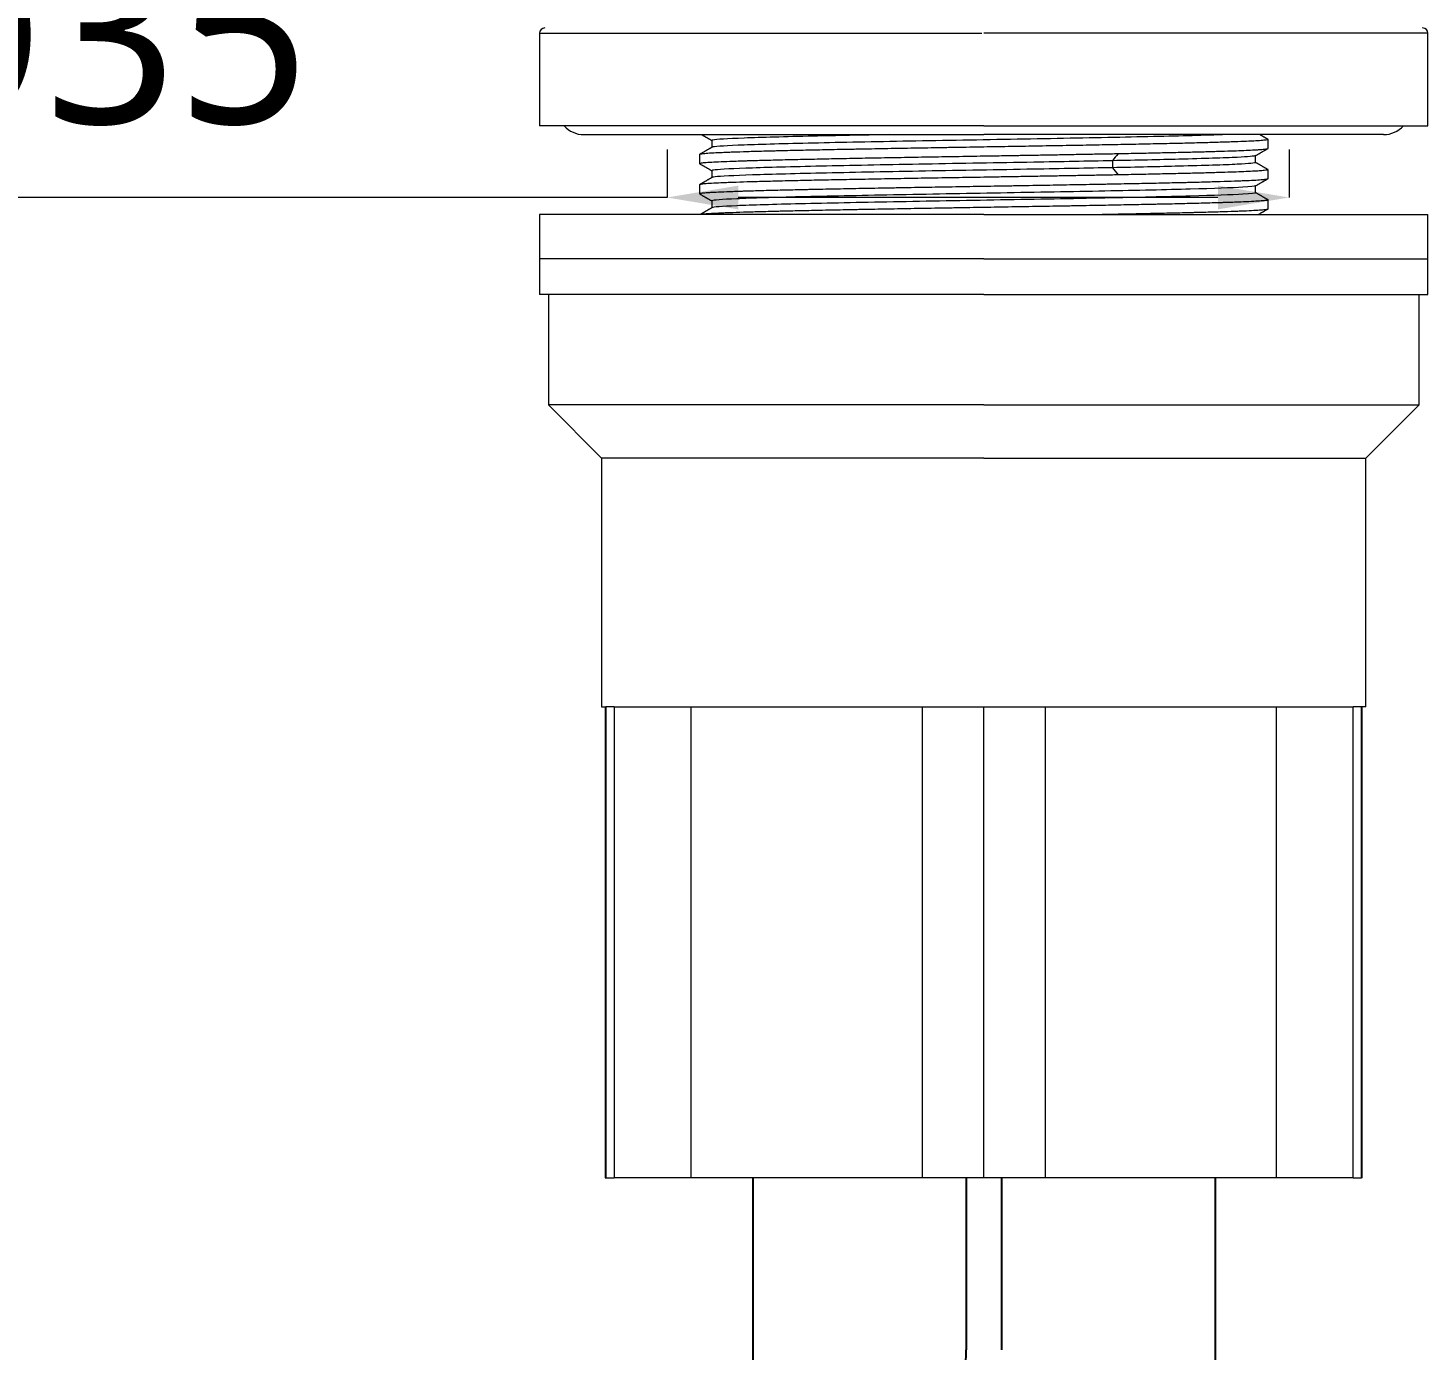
# Model space of a CAD drawing. Extents: x 2472 to 3262, y 0 to 579.
# Drawn here: x 2610.2 to 2689, y 187.7 to 262.1 of the extents above; entities that cross this region are included whole.
import ezdxf

# ---------------------------------------------------------------- set-up
doc = ezdxf.new("R2010")
doc.units = 0
doc.header["$LTSCALE"] = 10
doc.header["$MEASUREMENT"] = 0
doc.header["$PDMODE"] = 3
doc.header["$PDSIZE"] = -10
doc.layers.get('0').update_dxf_attribs({"linetype": 'CONTINUOUS'})
doc.layers.get('DEFPOINTS').update_dxf_attribs({"linetype": 'CONTINUOUS'})
doc.layers.add('1', color=7, linetype='CONTINUOUS')
doc.layers.add('DEF_LAYER_ASSEM_MEMBER', color=7, linetype='CONTINUOUS')
doc.styles.add('Daelim Dimension', font='NanumGothic.ttf')
doc.dimstyles.new('DEFAULT', dxfattribs={"dimscale": 2, "dimtxt": 2, "dimasz": 2, "dimexe": 0, "dimexo": 2, "dimgap": 1, "dimtad": 1, "dimdec": 0, "dimzin": 9, "dimdsep": 46, "dimtxsty": 'Daelim Dimension', "dimcen": 0.5, "dimclrd": 5, "dimclre": 5, "dimclrt": 256, "dimadec": 1, "dimazin": 0, "dimtfac": 1, "dimtdec": 0, "dimtix": 1, "dimtmove": 0, "dimatfit": 3, "dimfxl": 1, "dimtolj": 1, "dimtzin": 1, "dimlwd": 9, "dimlwe": 9, "dimarcsym": 0})

# ---------------------------------------------------------------- blocks, each defined once
blk = doc.blocks.new('*D6')
at = {"color": 5, "lineweight": 9, "ltscale": 0.5, "transparency": 16777216}
for p, q in [((2646.166, 255.286), (2646.166, 252.582)), ((2681.166, 255.274), (2681.166, 252.582)), ((2646.166, 252.582), (2543.61, 252.582)), ((2677.166, 252.582), (2650.166, 252.582))]:
    blk.add_line(p, q, dxfattribs=at)
at = {"color": 5, "ltscale": 0.5, "transparency": 16777216}
for points in [[(2650.166, 253.249), (2650.166, 251.915), (2646.166, 252.582)], [(2677.166, 253.249), (2677.166, 251.915), (2681.166, 252.582)]]:
    blk.add_solid(points, dxfattribs=at)
at = {"layer": 'DEFPOINTS', "color": 0, "ltscale": 0.5, "transparency": 16777216}
for p in [(2681.166, 252.582), (2646.166, 251.286), (2681.166, 251.274)]:
    blk.add_point(p, dxfattribs=at)
at = {"color": 7, "ltscale": 0.5, "transparency": 16777216, "insert": (2586.72, 261.206), "char_height": 10, "attachment_point": 5, "style": 'Daelim Dimension'}
blk.add_mtext('\\A1;설치구멍 %%C35', dxfattribs=at)

msp = doc.modelspace()

# ---------------------------------------------------------------- linework, layer by layer
at = {"layer": '1', "color": 7, "linetype": 'Continuous', "lineweight": 18}
for p, q in [((2638.983, 261.821), (2638.983, 256.621)), ((2688.983, 256.621), (2688.983, 261.821)), ((2663.983, 256.621), (2638.983, 256.621)), ((2641.483, 256.121), (2663.983, 256.121)), ((2663.983, 256.621), (2688.983, 256.621)), ((2686.483, 256.121), (2663.983, 256.121)), ((2679.983, 255.346), (2679.983, 255.846)), ((2647.983, 254.996), (2647.983, 254.496)), ((2671.221, 254.65), (2671.221, 254.258)), ((2679.983, 253.646), (2679.983, 254.146)), ((2647.983, 253.296), (2647.983, 252.796)), ((2679.983, 251.946), (2679.983, 252.446)), ((2638.983, 251.621), (2638.983, 249.121)), ((2663.983, 251.621), (2638.983, 251.621)), ((2663.983, 251.621), (2688.983, 251.621)), ((2688.983, 249.121), (2688.983, 251.621)), ((2638.983, 249.121), (2638.983, 247.121)), ((2663.983, 249.121), (2638.983, 249.121)), ((2663.983, 249.121), (2638.983, 249.121)), ((2663.983, 249.121), (2688.983, 249.121)), ((2663.983, 249.121), (2688.983, 249.121)), ((2688.983, 247.121), (2688.983, 249.121)), ((2663.983, 247.121), (2638.983, 247.121)), ((2639.483, 247.121), (2639.483, 240.921)), ((2663.983, 247.121), (2688.983, 247.121)), ((2688.483, 240.921), (2688.483, 247.121)), ((2639.483, 240.921), (2642.483, 237.921)), ((2663.983, 240.921), (2639.483, 240.921)), ((2663.983, 240.921), (2688.483, 240.921)), ((2685.483, 237.921), (2688.483, 240.921)), ((2642.483, 237.921), (2642.483, 223.921)), ((2663.983, 237.921), (2642.483, 237.921)), ((2663.983, 237.921), (2685.483, 237.921)), ((2685.483, 223.921), (2685.483, 237.921)), ((2642.483, 223.921), (2642.724, 223.921)), ((2642.683, 223.921), (2642.683, 197.421)), ((2642.724, 223.921), (2642.724, 197.421)), ((2643.192, 223.921), (2642.724, 223.921)), ((2643.192, 223.921), (2643.205, 223.921)), ((2643.205, 223.921), (2647.32, 223.921)), ((2647.32, 223.921), (2660.548, 223.921)), ((2647.52, 197.421), (2647.52, 223.921)), ((2660.51, 223.921), (2660.51, 197.421)), ((2660.548, 223.921), (2663.97, 223.921)), ((2663.97, 223.921), (2663.996, 223.921)), ((2663.996, 223.921), (2667.418, 223.921)), ((2667.418, 223.921), (2680.646, 223.921)), ((2667.456, 197.421), (2667.456, 223.921)), ((2680.446, 223.921), (2680.446, 197.421)), ((2680.646, 223.921), (2684.761, 223.921)), ((2684.761, 223.921), (2684.774, 223.921)), ((2685.242, 223.921), (2684.774, 223.921)), ((2685.242, 197.421), (2685.242, 223.921)), ((2685.483, 223.921), (2685.242, 223.921)), ((2685.283, 197.421), (2685.283, 223.921)), ((2642.683, 197.421), (2642.724, 197.421)), ((2642.724, 197.421), (2643.192, 197.421)), ((2643.205, 197.421), (2643.192, 197.421)), ((2647.52, 197.421), (2643.205, 197.421)), ((2663.97, 197.421), (2647.52, 197.421)), ((2680.446, 197.421), (2663.996, 197.421)), ((2684.761, 197.421), (2680.446, 197.421)), ((2684.774, 197.421), (2684.761, 197.421)), ((2684.774, 197.421), (2685.242, 197.421)), ((2685.283, 197.421), (2685.242, 197.421))]:
    msp.add_line(p, q, dxfattribs=at)
at = {"layer": '1', "color": 7, "linetype": 'Continuous', "lineweight": 13}
for p, q in [((2638.983, 261.821), (2663.874, 261.821)), ((2688.983, 261.821), (2663.983, 261.821)), ((2643.192, 223.921), (2643.192, 197.421)), ((2643.205, 197.421), (2643.205, 223.921)), ((2663.97, 223.921), (2663.97, 197.421)), ((2663.996, 197.421), (2663.996, 223.921)), ((2684.761, 223.921), (2684.761, 197.421)), ((2684.774, 197.421), (2684.774, 223.921))]:
    msp.add_line(p, q, dxfattribs=at)
at = {"layer": '1', "color": 7, "linetype": 'Continuous', "lineweight": 18}
for centre, radius, start, end in [((2639.283, 261.821), 0.3, 90, 180), ((2688.683, 261.821), 0.3, 0, 90), ((2641.483, 257.621), 1.5, 221.81062, 270), ((2686.483, 257.621), 1.5, 270, 318.18938)]:
    msp.add_arc(centre, radius, start, end, dxfattribs=at)
for points in [[(2648.107, 256.121), (2648.399, 255.952), (2648.691, 255.783)], [(2679.981, 255.851), (2679.747, 255.986), (2679.513, 256.121)], [(2648.691, 255.409), (2648.338, 255.205), (2647.985, 255.001)], [(2648.684, 255.792), (2648.684, 255.598), (2648.684, 255.404)], [(2679.275, 254.933), (2679.628, 255.137), (2679.981, 255.341)], [(2647.985, 254.492), (2648.338, 254.288), (2648.691, 254.084)], [(2679.981, 254.151), (2679.628, 254.355), (2679.275, 254.559)], [(2679.283, 254.55), (2679.283, 254.744), (2679.283, 254.938)], [(2648.691, 253.708), (2648.337, 253.504), (2647.984, 253.3)], [(2648.684, 254.092), (2648.684, 253.898), (2648.684, 253.704)], [(2679.276, 253.234), (2679.629, 253.438), (2679.982, 253.642)], [(2679.283, 252.85), (2679.283, 253.044), (2679.283, 253.238)], [(2647.984, 252.792), (2648.334, 252.59), (2648.683, 252.388)], [(2648.683, 252.392), (2648.683, 252.198), (2648.683, 252.004)], [(2679.983, 252.45), (2679.63, 252.654), (2679.276, 252.858)], [(2648.69, 252.008), (2648.354, 251.814), (2648.018, 251.62)], [(2679.427, 251.621), (2679.704, 251.781), (2679.981, 251.941)]]:
    msp.add_open_spline(points, degree=2, dxfattribs=at)
for points, knots in [([(2658.677, 256.121), (2657.13, 256.092), (2653.876, 256.027), (2650.139, 255.925), (2648.799, 255.845), (2648.684, 255.8), (2648.684, 255.792)], [0, 0, 0, 0, 0.265996, 0.595318, 0.92464, 1, 1, 1, 1]), ([(2677.574, 256.121), (2677.177, 256.106), (2675.624, 256.054), (2671.84, 255.967), (2665.914, 255.858), (2659.683, 255.75), (2654.131, 255.642), (2650.139, 255.533), (2648.847, 255.456), (2648.701, 255.414), (2648.692, 255.409)], [0, 0, 0, 0, 0.064513, 0.216649, 0.368785, 0.520921, 0.673057, 0.825193, 0.977329, 1, 1, 1, 1]), ([(2663.983, 255.421), (2663.455, 255.411), (2662.928, 255.402), (2662.272, 255.391), (2662.141, 255.389), (2661.944, 255.386), (2661.879, 255.385), (2661.748, 255.383), (2661.422, 255.377), (2661.098, 255.372), (2660.328, 255.359), (2659.823, 255.35), (2658.826, 255.332), (2658.335, 255.323), (2657.61, 255.31), (2657.371, 255.305), (2657.014, 255.298), (2656.895, 255.296), (2656.66, 255.292), (2656.543, 255.29), (2655.963, 255.278), (2655.514, 255.27), (2654.648, 255.252), (2654.23, 255.244), (2653.424, 255.226), (2653.036, 255.217), (2652.617, 255.207), (2652.571, 255.206), (2652.478, 255.203), (2652.433, 255.202), (2652.296, 255.199), (2652.028, 255.192), (2651.771, 255.185), (2651.274, 255.172), (2650.654, 255.155), (2650.117, 255.138), (2649.747, 255.124), (2649.629, 255.12), (2649.46, 255.113), (2649.405, 255.111), (2649.298, 255.106), (2649.247, 255.104), (2648.996, 255.093), (2648.82, 255.084), (2648.518, 255.066), (2648.392, 255.057), (2648.188, 255.04), (2648.111, 255.031), (2648.053, 255.021), (2648.047, 255.02), (2648.036, 255.018), (2648.02, 255.015), (2647.992, 255.007), (2647.983, 255), (2647.983, 254.996)], [0, 0, 0, 0, 0.062522, 0.062522, 0.078152, 0.078152, 0.085967, 0.085967, 0.093782, 0.125043, 0.125043, 0.187565, 0.187565, 0.250086, 0.250086, 0.281347, 0.281347, 0.296977, 0.296977, 0.312608, 0.312608, 0.375129, 0.375129, 0.437651, 0.437651, 0.500172, 0.500172, 0.507987, 0.507987, 0.515802, 0.515802, 0.531433, 0.562694, 0.562694, 0.625215, 0.687737, 0.687737, 0.718997, 0.718997, 0.734628, 0.734628, 0.750258, 0.750258, 0.81278, 0.81278, 0.875301, 0.875301, 0.937823, 0.937823, 0.945638, 0.945638, 0.953453, 0.969083, 1, 1, 1, 1]), ([(2679.983, 255.845), (2679.983, 255.845), (2679.983, 255.845), (2679.983, 255.836), (2679.957, 255.828), (2679.855, 255.81), (2679.778, 255.802), (2679.625, 255.788), (2679.567, 255.784), (2679.439, 255.775), (2679.368, 255.771), (2679.14, 255.757), (2678.963, 255.748), (2678.564, 255.73), (2678.342, 255.721), (2677.972, 255.708), (2677.843, 255.704), (2677.641, 255.697), (2677.538, 255.694), (2677.431, 255.691), (2677.359, 255.689), (2677.323, 255.688), (2676.993, 255.678), (2676.68, 255.669), (2676.017, 255.651), (2675.668, 255.642), (2674.931, 255.624), (2674.544, 255.615), (2674.036, 255.604), (2673.934, 255.602), (2673.726, 255.598), (2673.621, 255.595), (2673.303, 255.589), (2673.088, 255.585), (2672.435, 255.571), (2671.987, 255.563), (2671.068, 255.545), (2670.597, 255.536), (2669.873, 255.522), (2669.628, 255.518), (2669.257, 255.511), (2669.132, 255.509), (2668.945, 255.506), (2668.882, 255.505), (2668.756, 255.502), (2668.693, 255.501), (2668.126, 255.491), (2667.617, 255.483), (2666.593, 255.465), (2666.076, 255.457), (2665.036, 255.439), (2664.512, 255.43), (2663.983, 255.421)], [0, 0, 0, 0, 0.000343, 0.000343, 0.062821, 0.062821, 0.1253, 0.1253, 0.156539, 0.156539, 0.187778, 0.187778, 0.250257, 0.250257, 0.312736, 0.312736, 0.343975, 0.343975, 0.359594, 0.367404, 0.367404, 0.375214, 0.375214, 0.437693, 0.437693, 0.500171, 0.500171, 0.56265, 0.56265, 0.57827, 0.57827, 0.593889, 0.593889, 0.625128, 0.625128, 0.687607, 0.687607, 0.750086, 0.750086, 0.781325, 0.781325, 0.796945, 0.796945, 0.804754, 0.804754, 0.812564, 0.812564, 0.875043, 0.875043, 0.937521, 0.937521, 1, 1, 1, 1]), ([(2671.553, 255.055), (2671.945, 255.062), (2672.327, 255.07), (2672.887, 255.081), (2673.07, 255.085), (2673.343, 255.091), (2673.433, 255.093), (2673.611, 255.096), (2673.699, 255.098), (2674.137, 255.107), (2674.474, 255.115), (2675.121, 255.129), (2675.432, 255.137), (2676.029, 255.152), (2676.314, 255.159), (2676.723, 255.171), (2676.856, 255.174), (2677.05, 255.18), (2677.114, 255.182), (2677.24, 255.186), (2677.301, 255.188), (2677.605, 255.197), (2677.832, 255.204), (2678.251, 255.219), (2678.445, 255.226), (2678.799, 255.241), (2678.96, 255.248), (2679.177, 255.26), (2679.245, 255.264), (2679.325, 255.268), (2679.34, 255.269), (2679.371, 255.271), (2679.386, 255.272), (2679.431, 255.275), (2679.459, 255.277), (2679.597, 255.287), (2679.688, 255.294), (2679.834, 255.309), (2679.944, 255.324), (2679.982, 255.338), (2679.983, 255.346), (2679.983, 255.346), (2679.983, 255.346)], [0, 0, 0, 0, 0.076767, 0.076767, 0.11515, 0.11515, 0.134342, 0.134342, 0.153533, 0.153533, 0.2303, 0.2303, 0.307067, 0.307067, 0.383834, 0.383834, 0.422217, 0.422217, 0.441409, 0.441409, 0.4606, 0.4606, 0.537367, 0.537367, 0.614134, 0.614134, 0.6909, 0.6909, 0.729284, 0.729284, 0.73888, 0.73888, 0.748475, 0.748475, 0.767667, 0.767667, 0.844434, 0.844434, 0.9212, 0.997967, 0.997967, 1, 1, 1, 1]), ([(2647.983, 254.497), (2647.983, 254.497), (2647.983, 254.497), (2647.983, 254.505), (2648.009, 254.514), (2648.112, 254.531), (2648.188, 254.54), (2648.342, 254.554), (2648.399, 254.558), (2648.528, 254.567), (2648.598, 254.572), (2648.827, 254.585), (2649.003, 254.594), (2649.402, 254.612), (2649.625, 254.62), (2649.994, 254.633), (2650.123, 254.638), (2650.325, 254.644), (2650.394, 254.646), (2650.5, 254.65), (2650.535, 254.651), (2650.607, 254.653), (2650.644, 254.654), (2650.974, 254.665), (2651.286, 254.674), (2651.949, 254.691), (2652.299, 254.7), (2653.036, 254.718), (2653.423, 254.726), (2653.93, 254.737), (2654.033, 254.74), (2654.241, 254.744), (2654.346, 254.746), (2654.663, 254.753), (2654.878, 254.757), (2655.532, 254.771), (2656.427, 254.789), (2657.369, 254.806), (2658.094, 254.82), (2658.338, 254.824), (2658.709, 254.831), (2658.834, 254.833), (2659.022, 254.836), (2659.085, 254.837), (2659.21, 254.839), (2659.273, 254.84), (2659.841, 254.85), (2660.349, 254.859), (2661.374, 254.877), (2661.89, 254.886), (2662.93, 254.904), (2663.455, 254.913), (2663.983, 254.922)], [0, 0, 0, 0, 0.000345, 0.000345, 0.062823, 0.062823, 0.125301, 0.125301, 0.156541, 0.156541, 0.18778, 0.18778, 0.250258, 0.250258, 0.312737, 0.312737, 0.343976, 0.343976, 0.359596, 0.359596, 0.367406, 0.367406, 0.375215, 0.375215, 0.437694, 0.437694, 0.500172, 0.500172, 0.562651, 0.562651, 0.57827, 0.57827, 0.59389, 0.59389, 0.625129, 0.625129, 0.687608, 0.750086, 0.750086, 0.781325, 0.781325, 0.796945, 0.796945, 0.804755, 0.804755, 0.812565, 0.812565, 0.875043, 0.875043, 0.937522, 0.937522, 1, 1, 1, 1]), ([(2671.221, 254.65), (2669.837, 254.622), (2666.39, 254.559), (2660.621, 254.459), (2654.904, 254.35), (2650.623, 254.242), (2648.899, 254.156), (2648.684, 254.106), (2648.684, 254.092)], [0, 0, 0, 0, 0.149249, 0.343278, 0.537308, 0.731338, 0.925368, 1, 1, 1, 1]), ([(2663.983, 254.922), (2664.314, 254.927), (2664.976, 254.938), (2665.635, 254.949), (2666.045, 254.956), (2666.128, 254.958), (2666.291, 254.96), (2666.536, 254.964), (2666.78, 254.969), (2667.264, 254.977), (2667.903, 254.988), (2668.844, 255.005), (2669.766, 255.022), (2670.369, 255.033), (2670.966, 255.044), (2671.261, 255.049), (2671.553, 255.055)], [0, 0, 0, 0, 0.125, 0.25, 0.25, 0.28125, 0.28125, 0.3125, 0.375, 0.375, 0.5, 0.625, 0.75, 0.875, 0.875, 1, 1, 1, 1]), ([(2679.275, 254.933), (2679.218, 254.903), (2678.459, 254.836), (2675.524, 254.742), (2672.605, 254.678), (2671.221, 254.65)], [0, 0, 0, 0, 0.322542, 0.705459, 1, 1, 1, 1]), ([(2679.283, 254.55), (2679.282, 254.517), (2678.55, 254.447), (2675.524, 254.35), (2672.605, 254.286), (2671.221, 254.258)], [0, 0, 0, 0, 0.342867, 0.714296, 1, 1, 1, 1]), ([(2663.983, 253.72), (2663.455, 253.711), (2662.928, 253.703), (2662.272, 253.692), (2662.141, 253.689), (2661.944, 253.686), (2661.879, 253.685), (2661.748, 253.683), (2661.422, 253.677), (2661.098, 253.672), (2660.328, 253.659), (2659.823, 253.65), (2658.826, 253.632), (2658.335, 253.623), (2657.61, 253.61), (2657.371, 253.605), (2657.014, 253.598), (2656.895, 253.596), (2656.66, 253.592), (2656.543, 253.59), (2655.963, 253.579), (2655.514, 253.57), (2654.648, 253.553), (2654.23, 253.544), (2653.424, 253.526), (2653.036, 253.517), (2652.617, 253.507), (2652.571, 253.506), (2652.478, 253.503), (2652.433, 253.502), (2652.296, 253.499), (2652.028, 253.492), (2651.771, 253.486), (2651.274, 253.472), (2650.964, 253.464), (2650.386, 253.446), (2650.117, 253.438), (2649.747, 253.424), (2649.629, 253.42), (2649.46, 253.413), (2649.405, 253.41), (2649.298, 253.406), (2649.247, 253.404), (2648.996, 253.392), (2648.82, 253.384), (2648.518, 253.366), (2648.392, 253.358), (2648.188, 253.34), (2648.111, 253.331), (2648.053, 253.321), (2648.047, 253.32), (2648.036, 253.318), (2648.02, 253.314), (2647.992, 253.307), (2647.983, 253.3), (2647.983, 253.295)], [0, 0, 0, 0, 0.062521, 0.062521, 0.078152, 0.078152, 0.085967, 0.085967, 0.093782, 0.125043, 0.125043, 0.187564, 0.187564, 0.250086, 0.250086, 0.281346, 0.281346, 0.296977, 0.296977, 0.312607, 0.312607, 0.375129, 0.375129, 0.43765, 0.43765, 0.500171, 0.500171, 0.507987, 0.507987, 0.515802, 0.515802, 0.531432, 0.562693, 0.562693, 0.625214, 0.625214, 0.687736, 0.687736, 0.718996, 0.718996, 0.734627, 0.734627, 0.750257, 0.750257, 0.812779, 0.812779, 0.8753, 0.8753, 0.937821, 0.937821, 0.945637, 0.945637, 0.953452, 0.969082, 1, 1, 1, 1]), ([(2671.221, 254.258), (2669.837, 254.231), (2666.39, 254.167), (2660.621, 254.067), (2654.904, 253.958), (2650.623, 253.85), (2648.899, 253.764), (2648.684, 253.714), (2648.684, 253.7)], [0, 0, 0, 0, 0.149249, 0.343278, 0.537308, 0.731338, 0.925368, 1, 1, 1, 1]), ([(2671.553, 253.854), (2671.261, 253.848), (2670.668, 253.837), (2670.059, 253.826), (2669.673, 253.819), (2669.595, 253.817), (2669.44, 253.815), (2669.207, 253.81), (2668.973, 253.806), (2668.503, 253.798), (2667.873, 253.787), (2667.236, 253.776), (2666.595, 253.765), (2665.951, 253.754), (2665.299, 253.743), (2664.644, 253.732), (2664.314, 253.726), (2663.983, 253.72)], [0, 0, 0, 0, 0.125, 0.25, 0.25, 0.28125, 0.28125, 0.3125, 0.375, 0.375, 0.5, 0.625, 0.625, 0.75, 0.875, 0.875, 1, 1, 1, 1]), ([(2679.983, 254.146), (2679.983, 254.146), (2679.983, 254.146), (2679.982, 254.138), (2679.944, 254.123), (2679.834, 254.108), (2679.725, 254.097), (2679.683, 254.093), (2679.615, 254.087), (2679.579, 254.084), (2679.54, 254.082), (2679.514, 254.08), (2679.5, 254.079), (2679.376, 254.071), (2679.249, 254.063), (2678.961, 254.049), (2678.801, 254.041), (2678.447, 254.026), (2678.253, 254.018), (2677.833, 254.003), (2677.606, 253.996), (2677.331, 253.987), (2677.3, 253.986), (2677.238, 253.985), (2677.145, 253.982), (2676.922, 253.975), (2676.723, 253.97), (2676.316, 253.959), (2676.031, 253.951), (2675.435, 253.937), (2675.124, 253.929), (2674.475, 253.914), (2674.138, 253.907), (2673.698, 253.897), (2673.61, 253.895), (2673.431, 253.891), (2673.161, 253.886), (2672.886, 253.88), (2672.327, 253.869), (2671.945, 253.861), (2671.553, 253.854)], [0, 0, 0, 0, 0.001805, 0.001805, 0.07859, 0.155374, 0.155374, 0.193766, 0.193766, 0.212962, 0.22256, 0.22256, 0.232158, 0.232158, 0.308942, 0.308942, 0.385726, 0.385726, 0.462511, 0.462511, 0.539295, 0.539295, 0.548893, 0.548893, 0.558491, 0.577687, 0.616079, 0.616079, 0.692863, 0.692863, 0.769647, 0.769647, 0.846432, 0.846432, 0.865628, 0.865628, 0.884824, 0.923216, 0.923216, 1, 1, 1, 1]), ([(2647.983, 252.796), (2647.983, 252.796), (2647.983, 252.796), (2647.983, 252.805), (2648.009, 252.814), (2648.112, 252.832), (2648.188, 252.841), (2648.342, 252.854), (2648.399, 252.859), (2648.528, 252.868), (2648.598, 252.872), (2648.827, 252.885), (2649.003, 252.894), (2649.402, 252.911), (2649.625, 252.92), (2649.994, 252.933), (2650.123, 252.938), (2650.325, 252.945), (2650.429, 252.948), (2650.535, 252.951), (2650.607, 252.954), (2650.644, 252.955), (2650.974, 252.965), (2651.286, 252.974), (2651.949, 252.991), (2652.299, 253), (2653.036, 253.017), (2653.423, 253.026), (2653.93, 253.037), (2654.033, 253.04), (2654.241, 253.044), (2654.346, 253.046), (2654.663, 253.053), (2654.878, 253.058), (2655.532, 253.071), (2656.427, 253.089), (2657.369, 253.106), (2658.094, 253.119), (2658.338, 253.123), (2658.709, 253.13), (2658.834, 253.132), (2659.022, 253.136), (2659.085, 253.137), (2659.21, 253.139), (2659.273, 253.14), (2659.841, 253.15), (2660.349, 253.159), (2661.374, 253.177), (2661.89, 253.186), (2662.93, 253.204), (2663.455, 253.212), (2663.983, 253.221)], [0, 0, 0, 0, 0.000342, 0.000342, 0.062821, 0.062821, 0.1253, 0.1253, 0.156539, 0.156539, 0.187778, 0.187778, 0.250257, 0.250257, 0.312735, 0.312735, 0.343975, 0.343975, 0.359594, 0.367404, 0.367404, 0.375214, 0.375214, 0.437693, 0.437693, 0.500171, 0.500171, 0.56265, 0.56265, 0.578269, 0.578269, 0.593889, 0.593889, 0.625128, 0.625128, 0.687607, 0.750086, 0.750086, 0.781325, 0.781325, 0.796945, 0.796945, 0.804754, 0.804754, 0.812564, 0.812564, 0.875043, 0.875043, 0.937521, 0.937521, 1, 1, 1, 1]), ([(2679.276, 253.234), (2679.233, 253.209), (2678.649, 253.148), (2675.917, 253.05), (2670.988, 252.942), (2664.951, 252.834), (2658.76, 252.725), (2653.396, 252.617), (2649.707, 252.509), (2648.681, 252.431), (2648.681, 252.389), (2648.69, 252.384)], [0, 0, 0, 0, 0.08859, 0.216026, 0.343461, 0.470897, 0.598332, 0.725768, 0.853203, 0.980639, 1, 1, 1, 1]), ([(2663.983, 253.221), (2664.512, 253.23), (2665.038, 253.239), (2665.694, 253.25), (2665.826, 253.252), (2666.022, 253.256), (2666.088, 253.257), (2666.218, 253.259), (2666.545, 253.265), (2666.868, 253.271), (2667.638, 253.284), (2668.649, 253.302), (2669.631, 253.319), (2670.356, 253.332), (2670.596, 253.336), (2670.952, 253.343), (2671.071, 253.345), (2671.307, 253.35), (2671.424, 253.352), (2672.004, 253.363), (2672.452, 253.372), (2673.318, 253.39), (2673.737, 253.399), (2674.543, 253.416), (2674.931, 253.425), (2675.349, 253.435), (2675.396, 253.436), (2675.488, 253.438), (2675.534, 253.439), (2675.67, 253.443), (2675.76, 253.445), (2676.024, 253.451), (2676.195, 253.456), (2676.692, 253.469), (2677.312, 253.487), (2677.849, 253.505), (2678.219, 253.518), (2678.337, 253.523), (2678.506, 253.529), (2678.561, 253.531), (2678.668, 253.536), (2678.72, 253.538), (2678.97, 253.549), (2679.146, 253.558), (2679.448, 253.575), (2679.574, 253.584), (2679.778, 253.602), (2679.855, 253.611), (2679.913, 253.621), (2679.919, 253.622), (2679.93, 253.625), (2679.946, 253.628), (2679.974, 253.636), (2679.983, 253.642), (2679.983, 253.646)], [0, 0, 0, 0, 0.062521, 0.062521, 0.078152, 0.078152, 0.085967, 0.085967, 0.093782, 0.125043, 0.125043, 0.187564, 0.250086, 0.250086, 0.281347, 0.281347, 0.296977, 0.296977, 0.312607, 0.312607, 0.375129, 0.375129, 0.43765, 0.43765, 0.500172, 0.500172, 0.507987, 0.507987, 0.515802, 0.515802, 0.531433, 0.531433, 0.562693, 0.562693, 0.625215, 0.687736, 0.687736, 0.718997, 0.718997, 0.734627, 0.734627, 0.750258, 0.750258, 0.812779, 0.812779, 0.875301, 0.875301, 0.937822, 0.937822, 0.945637, 0.945637, 0.953453, 0.969083, 1, 1, 1, 1]), ([(2679.283, 252.85), (2679.282, 252.822), (2678.725, 252.759), (2675.917, 252.658), (2670.988, 252.55), (2664.951, 252.442), (2658.76, 252.333), (2653.396, 252.225), (2649.707, 252.117), (2648.752, 252.044), (2648.69, 252.008), (2648.69, 252.008)], [0, 0, 0, 0, 0.099083, 0.227732, 0.356381, 0.485031, 0.61368, 0.742329, 0.870979, 0.999628, 1, 1, 1, 1]), ([(2679.983, 252.446), (2679.983, 252.446), (2679.983, 252.446), (2679.983, 252.437), (2679.957, 252.428), (2679.855, 252.41), (2679.778, 252.401), (2679.625, 252.388), (2679.567, 252.384), (2679.439, 252.375), (2679.368, 252.371), (2679.14, 252.357), (2678.963, 252.348), (2678.564, 252.33), (2678.342, 252.321), (2677.972, 252.308), (2677.843, 252.304), (2677.641, 252.297), (2677.538, 252.294), (2677.431, 252.291), (2677.359, 252.288), (2677.323, 252.287), (2676.993, 252.277), (2676.68, 252.269), (2676.017, 252.251), (2675.668, 252.242), (2674.931, 252.224), (2674.544, 252.215), (2674.036, 252.204), (2673.934, 252.202), (2673.726, 252.197), (2673.621, 252.195), (2673.303, 252.189), (2673.088, 252.184), (2672.435, 252.171), (2671.987, 252.163), (2671.068, 252.145), (2670.597, 252.136), (2669.873, 252.123), (2669.628, 252.118), (2669.257, 252.111), (2669.132, 252.109), (2668.945, 252.106), (2668.882, 252.105), (2668.756, 252.102), (2668.693, 252.101), (2668.126, 252.091), (2667.617, 252.082), (2666.593, 252.065), (2666.076, 252.056), (2665.036, 252.039), (2664.512, 252.03), (2663.983, 252.021)], [0, 0, 0, 0, 0.000343, 0.000343, 0.062822, 0.062822, 0.1253, 0.1253, 0.15654, 0.15654, 0.187779, 0.187779, 0.250258, 0.250258, 0.312736, 0.312736, 0.343975, 0.343975, 0.359595, 0.367405, 0.367405, 0.375215, 0.375215, 0.437693, 0.437693, 0.500172, 0.500172, 0.56265, 0.56265, 0.57827, 0.57827, 0.59389, 0.59389, 0.625129, 0.625129, 0.687607, 0.687607, 0.750086, 0.750086, 0.781325, 0.781325, 0.796945, 0.796945, 0.804755, 0.804755, 0.812564, 0.812564, 0.875043, 0.875043, 0.937521, 0.937521, 1, 1, 1, 1]), ([(2663.983, 252.021), (2663.455, 252.012), (2662.928, 252.003), (2662.272, 251.991), (2662.141, 251.989), (2661.944, 251.986), (2661.879, 251.985), (2661.748, 251.982), (2661.422, 251.977), (2661.098, 251.971), (2660.328, 251.958), (2659.823, 251.95), (2658.826, 251.932), (2658.335, 251.923), (2657.61, 251.91), (2657.371, 251.905), (2657.014, 251.899), (2656.895, 251.896), (2656.66, 251.892), (2656.543, 251.89), (2655.963, 251.878), (2655.514, 251.87), (2654.648, 251.852), (2654.23, 251.843), (2653.424, 251.826), (2653.036, 251.817), (2652.617, 251.807), (2652.571, 251.806), (2652.478, 251.804), (2652.433, 251.803), (2652.296, 251.799), (2652.028, 251.792), (2651.771, 251.786), (2651.274, 251.772), (2650.654, 251.755), (2650.117, 251.737), (2649.747, 251.724), (2649.629, 251.72), (2649.46, 251.713), (2649.405, 251.711), (2649.298, 251.706), (2649.247, 251.704), (2648.996, 251.693), (2648.82, 251.684), (2648.518, 251.666), (2648.392, 251.657), (2648.188, 251.64), (2648.111, 251.631), (2648.057, 251.622), (2648.055, 251.621), (2648.052, 251.621)], [0, 0, 0, 0, 0.06645, 0.06645, 0.083062, 0.083062, 0.091368, 0.091368, 0.099674, 0.132899, 0.132899, 0.199349, 0.199349, 0.265798, 0.265798, 0.299023, 0.299023, 0.315636, 0.315636, 0.332248, 0.332248, 0.398698, 0.398698, 0.465147, 0.465147, 0.531597, 0.531597, 0.539903, 0.539903, 0.548209, 0.548209, 0.564821, 0.598046, 0.598046, 0.664496, 0.730945, 0.730945, 0.76417, 0.76417, 0.780783, 0.780783, 0.797395, 0.797395, 0.863845, 0.863845, 0.930294, 0.930294, 0.996744, 0.996744, 1, 1, 1, 1]), ([(2669.748, 251.621), (2669.871, 251.623), (2669.993, 251.625), (2670.356, 251.632), (2670.596, 251.637), (2670.952, 251.643), (2671.071, 251.646), (2671.307, 251.65), (2671.424, 251.652), (2672.004, 251.664), (2672.452, 251.672), (2673.318, 251.69), (2673.737, 251.699), (2674.543, 251.716), (2674.931, 251.725), (2675.349, 251.735), (2675.396, 251.736), (2675.488, 251.738), (2675.534, 251.739), (2675.67, 251.743), (2675.939, 251.75), (2676.195, 251.756), (2676.692, 251.77), (2677.312, 251.787), (2677.849, 251.805), (2678.219, 251.818), (2678.337, 251.822), (2678.506, 251.829), (2678.561, 251.831), (2678.668, 251.836), (2678.72, 251.838), (2678.97, 251.849), (2679.146, 251.858), (2679.448, 251.876), (2679.574, 251.885), (2679.778, 251.902), (2679.855, 251.911), (2679.913, 251.921), (2679.919, 251.922), (2679.93, 251.924), (2679.946, 251.927), (2679.958, 251.931), (2679.977, 251.937), (2679.983, 251.942), (2679.983, 251.946)], [0, 0, 0, 0, 0.020537, 0.020537, 0.061367, 0.061367, 0.081782, 0.081782, 0.102197, 0.102197, 0.183856, 0.183856, 0.265516, 0.265516, 0.347175, 0.347175, 0.357382, 0.357382, 0.36759, 0.36759, 0.388005, 0.428834, 0.428834, 0.510494, 0.592153, 0.592153, 0.632983, 0.632983, 0.653398, 0.653398, 0.673813, 0.673813, 0.755472, 0.755472, 0.837131, 0.837131, 0.918791, 0.918791, 0.928998, 0.928998, 0.939206, 0.95962, 0.95962, 1, 1, 1, 1])]:
    msp.add_open_spline(points, degree=3, knots=knots, dxfattribs=at)
at = {"layer": '1', "color": 7, "linetype": 'Continuous', "lineweight": 13}
for points in [[(2671.553, 255.055), (2671.442, 254.92), (2671.332, 254.785), (2671.221, 254.65)], [(2671.221, 254.258), (2671.332, 254.124), (2671.442, 253.989), (2671.553, 253.854)]]:
    msp.add_open_spline(points, degree=3, dxfattribs=at)
at = {"layer": 'DEF_LAYER_ASSEM_MEMBER', "color": 7, "linetype": 'Continuous'}
for p, q in [((2650.992, 197.421), (2650.992, 187.148)), ((2662.992, 197.421), (2662.992, 187.724)), ((2664.992, 197.421), (2664.992, 187.724)), ((2677, 197.421), (2677.007, 187.148))]:
    msp.add_line(p, q, dxfattribs=at)
at = {"layer": 'DEF_LAYER_ASSEM_MEMBER', "color": 7, "linetype": 'Continuous', "start_tangent": (0.760304, 0.649567), "end_tangent": (0, 1)}
msp.add_spline([(2654.897, 170.182), (2658.311, 173.803), (2660.87, 178.07), (2662.455, 182.784), (2662.992, 187.727)], degree=3, dxfattribs=at)

# ---------------------------------------------------------------- dimensions: what is measured, and where the dimension line sits
at = {"color": 5, "ltscale": 0.5}
dim = msp.add_linear_dim(base=(2681.166, 252.582), p1=(2646.166, 251.286), p2=(2681.166, 251.274), text='설치구멍 %%C<>', dimstyle='DEFAULT', override={"dimtxt": 5, "dimclrt": 7}, dxfattribs=at)
dim.commit()
dim.dimension.update_dxf_attribs({"geometry": '*D6', "text_midpoint": (2586.72, 252.582), "dimtype": 160})

doc.saveas('drawing.dxf')
